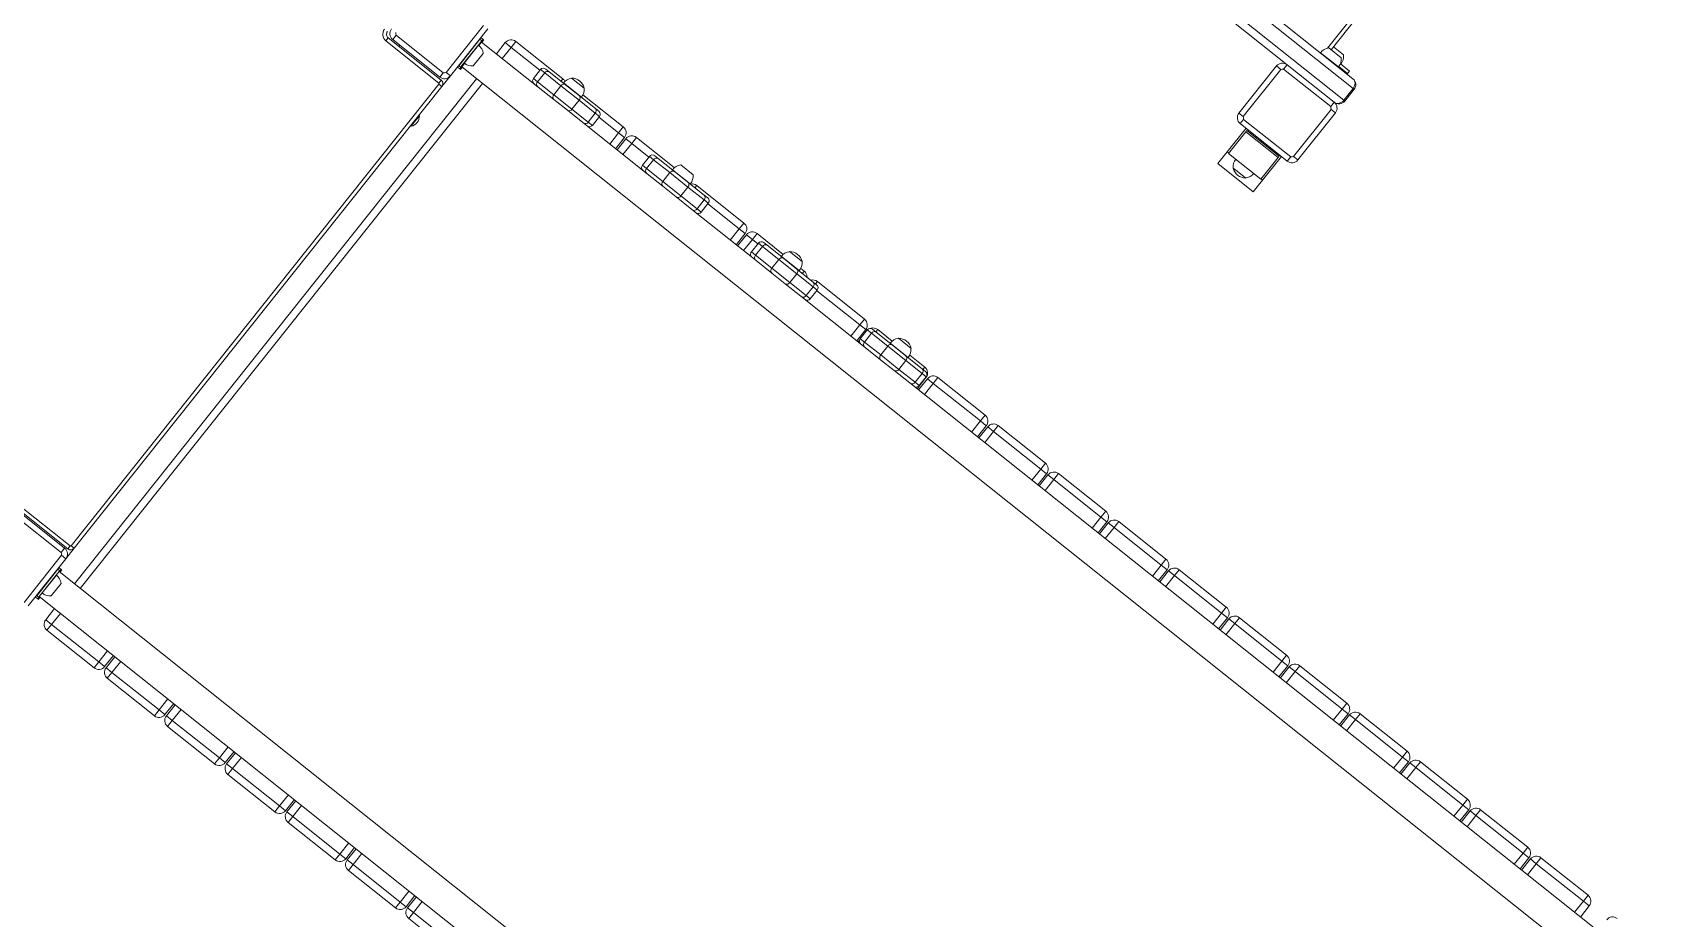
# Model space of a CAD drawing. Header units: millimetres. Extents: x -229914 to 856942, y -268655 to 87212.
# Drawn here: x -141625 to -139469, y 21420 to 22597 of the extents above; entities that cross this region are included whole.
import ezdxf

# ---------------------------------------------------------------- set-up
doc = ezdxf.new("R2010")
doc.units = ezdxf.units.MM

# ---------------------------------------------------------------- blocks, each defined once
blk = doc.blocks.new('Т912NEW')
at = {"color": 8, "linetype": 'Continuous', "lineweight": 15}
for p, q in [((-1200.7, -340.2), (-1200.7, 354.5)), ((-1140.7, -360.8), (-2074.3, -360.8)), ((-2074.3, -380.8), (-1140.7, -380.8)), ((-1969.7, -1008.7), (-1969.7, -1004.8)), ((-1742.5, -1004.8), (-1742.5, -1008.7)), ((-1560.1, -1008.7), (-1560.1, -1004.8)), ((-1537.7, -1004.8), (-1537.7, -1008.7)), ((-1435.3, -1004.8), (-1435.3, -1008.7)), ((-1355.3, -1008.7), (-1355.3, -1004.8)), ((-2049.7, -1014.8), (-2049.7, -1033.7)), ((-2000.8, -1014.8), (-2049.7, -1014.8)), ((-1867.3, -1014.8), (-1900.8, -1014.8)), ((-1867.3, -1033.7), (-1867.3, -1014.8)), ((-1844.9, -1014.8), (-1844.9, -1033.7)), ((-1815.8, -1014.8), (-1844.9, -1014.8)), ((-1662.5, -1014.8), (-1715.8, -1014.8)), ((-1662.5, -1033.7), (-1662.5, -1014.8)), ((-1640.1, -1014.8), (-1640.1, -1033.7)), ((-1630.8, -1014.8), (-1640.1, -1014.8)), ((-1457.7, -1014.8), (-1530.8, -1014.8)), ((-1457.7, -1033.7), (-1457.7, -1014.8)), ((-1345.8, -1014.8), (-1345.3, -1014.8)), ((-1332.9, -1014.8), (-1332.9, -1033.7)), ((-1252.9, -1033.7), (-1252.9, -1014.8)), ((-1230.5, -1014.8), (-1230.5, -1033.7)), ((-1150.5, -1033.7), (-1150.5, -1014.8)), ((-1128.1, -1014.8), (-1128.1, -1033.7)), ((-1048.1, -1033.7), (-1048.1, -1014.8)), ((-1025.7, -1014.8), (-1025.7, -1033.7)), ((-945.7, -1033.7), (-945.7, -1014.8)), ((-923.3, -1014.8), (-923.3, -1033.7)), ((-843.3, -1033.7), (-843.3, -1014.8)), ((-820.9, -1014.8), (-820.9, -1033.7)), ((-740.9, -1033.7), (-740.9, -1014.8)), ((-718.5, -1014.8), (-718.5, -1033.7)), ((-638.5, -1033.7), (-638.5, -1014.8)), ((-616.1, -1014.8), (-616.1, -1033.7)), ((-536.1, -1033.7), (-536.1, -1014.8)), ((-513.7, -1014.8), (-513.7, -1033.7)), ((-433.7, -1033.7), (-433.7, -1014.8)), ((-411.3, -1014.8), (-411.3, -1033.7)), ((-331.3, -1033.7), (-331.3, -1014.8)), ((-308.9, -1014.8), (-308.9, -1033.7)), ((-228.9, -1033.7), (-228.9, -1014.8)), ((-2088.8, -1053.8), (-2089.3, -1053.8)), ((-2088.8, -1055.8), (-2089.3, -1055.8)), ((-2084.8, -1036.3), (-2085.3, -1036.3)), ((-2084.8, -1073.3), (-2085.3, -1073.3)), ((-2049.7, -1076), (-2049.7, -1933.7)), ((-2088.8, -1953.8), (-2089.3, -1953.8)), ((-2088.8, -1955.8), (-2089.3, -1955.8)), ((-2049.7, -1976), (-2049.7, -1994.8)), ((-1969.7, -1994.8), (-1969.7, -1976)), ((-1947.3, -1976), (-1947.3, -1994.8)), ((-1867.3, -1994.8), (-1867.3, -1976)), ((-1844.9, -1976), (-1844.9, -1994.8)), ((-1764.9, -1994.8), (-1764.9, -1976)), ((-1742.5, -1976), (-1742.5, -1994.8)), ((-1662.5, -1994.8), (-1662.5, -1976)), ((-1640.1, -1976), (-1640.1, -1994.8)), ((-1560.1, -1994.8), (-1560.1, -1976)), ((-1537.7, -1976), (-1537.7, -1994.8)), ((-1457.7, -1994.8), (-1457.7, -1976)), ((-1435.3, -1976), (-1435.3, -1994.8))]:
    blk.add_line(p, q, dxfattribs=at)
at = {"color": 7, "linetype": 'Continuous', "lineweight": 15}
for p, q in [((-1195.7, 353.2), (-1195.7, -338.8)), ((-1178.5, -338.8), (-1199.5, -338.8)), ((-1178.5, -333.8), (-1195.7, -333.8)), ((-2074.3, -350.8), (-1149, -350.8)), ((-1173.8, -350.6), (-1204.2, -350.6)), ((-1204.1, -350.6), (-1204.1, -350.8)), ((-1173.8, -345.6), (-1174.4, -345.6)), ((-1174.3, -345.8), (-1159, -345.8)), ((-1173.8, -345.8), (-1173.8, -345.6)), ((-1173.8, -349.8), (-1159, -349.8)), ((-1173.8, -350.8), (-1173.8, -350.6)), ((-1159, -345.8), (-1159, -349.8)), ((-1159, -350.8), (-1159, -349.8)), ((-1140.7, -380.8), (-1140.7, -360.8)), ((-1139, -360.8), (-1140.7, -360.8)), ((-1139, -360.8), (-1139, -380.8)), ((-1139, -380.8), (-1140.7, -380.8)), ((-1229, -390.8), (-1366.7, -390.8)), ((-1231.7, -400.8), (-1239, -400.8)), ((-1239, -480.8), (-1239, -400.8)), ((-1231.7, -400.8), (-1231.7, -480.8)), ((-1229, -390.8), (-1229, -398.2)), ((-1229, -390.8), (-1149, -390.8)), ((-1149, -398.2), (-1229, -398.2)), ((-1149, -398.2), (-1149, -390.8)), ((-1146.3, -480.8), (-1146.3, -400.8)), ((-1139, -400.8), (-1146.3, -400.8)), ((-1139, -400.8), (-1139, -480.8)), ((-1239, -480.8), (-1231.7, -480.8)), ((-1229, -483.5), (-1149, -483.5)), ((-1229, -483.5), (-1229, -490.8)), ((-1149, -490.8), (-1229, -490.8)), ((-1219, -530.8), (-1219, -490.8)), ((-1216.5, -492.4), (-1161.5, -492.4)), ((-1216.5, -492.4), (-1216.5, -494.6)), ((-1216.5, -494.6), (-1161.5, -494.6)), ((-1216.5, -531.3), (-1216.5, -494.6)), ((-1161.5, -492.4), (-1161.5, -494.6)), ((-1161.5, -494.6), (-1161.5, -531.3)), ((-1159, -530.8), (-1159, -490.8)), ((-1149, -490.8), (-1149, -483.5)), ((-1146.3, -480.8), (-1139, -480.8)), ((-1219, -530.8), (-1216.5, -530.8)), ((-1219, -550.8), (-1219, -530.8)), ((-1161.5, -531.3), (-1216.5, -531.3)), ((-1161.5, -530.8), (-1159, -530.8)), ((-1159, -530.8), (-1159, -550.8)), ((-1159, -550.8), (-1219, -550.8)), ((-1199.7, -542.6), (-1199.7, -542.8)), ((-1199.7, -542.8), (-1199.5, -542.8)), ((-1199.5, -542.8), (-1194.8, -542.8)), ((-1194.8, -542.8), (-1178.5, -542.8)), ((-1178.5, -542.8), (-1178.2, -542.8)), ((-1178.2, -542.8), (-1178.2, -542.6)), ((-2049.7, -1004.8), (-2049.7, -1014.8)), ((-2049.7, -1004.8), (-1969.7, -1004.8)), ((-1995.8, -1008.7), (-1989.9, -1008.7)), ((-1989.9, -1008.7), (-1962.2, -1008.7)), ((-1965.9, -1008.5), (-1965.9, -1008.7)), ((-1935.6, -1008.5), (-1965.9, -1008.5)), ((-1962.2, -1008.7), (-1939.3, -1008.7)), ((-1961.5, -996.7), (-1961.5, -996.9)), ((-1940, -996.7), (-1961.5, -996.7)), ((-1940, -996.9), (-1940, -996.7)), ((-1939.3, -1008.7), (-1911.6, -1008.7)), ((-1935.8, -1004.8), (-1867.3, -1004.8)), ((-1935.6, -1008.7), (-1935.6, -1008.5)), ((-1911.6, -1008.7), (-1905.8, -1008.7)), ((-1867.3, -1014.8), (-1867.3, -1004.8)), ((-1844.9, -1004.8), (-1780.7, -1004.8)), ((-1844.9, -1004.8), (-1844.9, -1014.8)), ((-1810.8, -1008.7), (-1804.9, -1008.7)), ((-1804.9, -1008.7), (-1777.2, -1008.7)), ((-1780.9, -1008.5), (-1780.9, -1008.7)), ((-1750.6, -1008.5), (-1780.9, -1008.5)), ((-1777.2, -1008.7), (-1754.3, -1008.7)), ((-1755.3, -996.7), (-1776.3, -996.7)), ((-1754.3, -1008.7), (-1726.6, -1008.7)), ((-1750.6, -1008.7), (-1750.6, -1008.5)), ((-1742.5, -1004.8), (-1662.5, -1004.8)), ((-1726.6, -1008.7), (-1720.8, -1008.7)), ((-1662.5, -1014.8), (-1662.5, -1004.8)), ((-1640.1, -1004.8), (-1640.1, -1014.8)), ((-1640.1, -1004.8), (-1595.7, -1004.8)), ((-1625.8, -1008.7), (-1619.9, -1008.7)), ((-1619.9, -1008.7), (-1592.2, -1008.7)), ((-1595.9, -1008.5), (-1595.9, -1008.7)), ((-1565.6, -1008.5), (-1595.9, -1008.5)), ((-1592.2, -1008.7), (-1569.3, -1008.7)), ((-1591.5, -996.7), (-1591.5, -996.9)), ((-1570, -996.7), (-1591.5, -996.7)), ((-1570, -996.9), (-1570, -996.7)), ((-1569.3, -1008.7), (-1541.6, -1008.7)), ((-1565.8, -1004.8), (-1560.1, -1004.8)), ((-1565.6, -1008.7), (-1565.6, -1008.5)), ((-1541.6, -1008.7), (-1535.8, -1008.7)), ((-1537.7, -1004.8), (-1457.7, -1004.8)), ((-1457.7, -1014.8), (-1457.7, -1004.8)), ((-1440.8, -1008.7), (-1434.9, -1008.7)), ((-1435.3, -1004.8), (-1410.7, -1004.8)), ((-1434.9, -1008.7), (-1407.2, -1008.7)), ((-1410.9, -1008.5), (-1410.9, -1008.7)), ((-1380.6, -1008.5), (-1410.9, -1008.5)), ((-1407.2, -1008.7), (-1384.3, -1008.7)), ((-1406.5, -996.7), (-1406.5, -996.9)), ((-1385, -996.7), (-1406.5, -996.7)), ((-1385, -996.9), (-1385, -996.7)), ((-1384.3, -1008.7), (-1356.6, -1008.7)), ((-1380.8, -1004.8), (-1355.3, -1004.8)), ((-1380.6, -1008.7), (-1380.6, -1008.5)), ((-1356.6, -1008.7), (-1350.8, -1008.7)), ((-1332.9, -1004.8), (-1252.9, -1004.8)), ((-1332.9, -1004.8), (-1332.9, -1014.8)), ((-1252.9, -1014.8), (-1252.9, -1004.8)), ((-1230.5, -1004.8), (-1230.5, -1014.8)), ((-1230.5, -1004.8), (-1150.5, -1004.8)), ((-1150.5, -1014.8), (-1150.5, -1004.8)), ((-1128.1, -1004.8), (-1048.1, -1004.8)), ((-1128.1, -1004.8), (-1128.1, -1014.8)), ((-1048.1, -1014.8), (-1048.1, -1004.8)), ((-1025.7, -1004.8), (-1025.7, -1014.8)), ((-1025.7, -1004.8), (-945.7, -1004.8)), ((-945.7, -1014.8), (-945.7, -1004.8)), ((-923.3, -1004.8), (-843.3, -1004.8)), ((-923.3, -1004.8), (-923.3, -1014.8)), ((-843.3, -1014.8), (-843.3, -1004.8)), ((-820.9, -1004.8), (-740.9, -1004.8)), ((-820.9, -1004.8), (-820.9, -1014.8)), ((-740.9, -1014.8), (-740.9, -1004.8)), ((-718.5, -1004.8), (-638.5, -1004.8)), ((-718.5, -1004.8), (-718.5, -1014.8)), ((-638.5, -1014.8), (-638.5, -1004.8)), ((-616.1, -1004.8), (-536.1, -1004.8)), ((-616.1, -1004.8), (-616.1, -1014.8)), ((-536.1, -1014.8), (-536.1, -1004.8)), ((-513.7, -1004.8), (-433.7, -1004.8)), ((-513.7, -1004.8), (-513.7, -1014.8)), ((-433.7, -1014.8), (-433.7, -1004.8)), ((-411.3, -1004.8), (-411.3, -1014.8)), ((-411.3, -1004.8), (-331.3, -1004.8)), ((-331.3, -1014.8), (-331.3, -1004.8)), ((-308.9, -1004.8), (-228.9, -1004.8)), ((-308.9, -1004.8), (-308.9, -1014.8)), ((-228.9, -1014.8), (-228.9, -1004.8)), ((-2096.6, -1094.8), (-2096.6, -1014.8)), ((-2089.3, -1014.8), (-2089.3, -1094.8)), ((-2085.3, -1029.8), (-2089.3, -1029.8)), ((-2085.8, -1032.3), (-2088.8, -1032.3)), ((-2088.8, -1032.3), (-2088.8, -1077.3)), ((-2085.8, -1032.3), (-2085.8, -1077.3)), ((-2085.3, -1029.8), (-2085.3, -1039.6)), ((-2085.3, -1029.8), (-2084.3, -1029.8)), ((-2084.8, -1034.8), (-2085.3, -1034.8)), ((-1988.6, -1033.7), (-2084.8, -1033.7)), ((-2084.8, -1033.7), (-2084.8, -1039.6)), ((-2084.3, -1029.8), (-2084.3, -1033.7)), ((-2059.7, -1014.8), (-2049.7, -1014.8)), ((-2059.7, -1033.7), (-2059.7, -1014.8)), ((-1993.7, -1013.7), (-2000.8, -1013.7)), ((-2000.8, -1028.7), (-2000.8, -1013.7)), ((-2000.8, -1028.7), (-1993.7, -1028.7)), ((-1966.1, -1013.7), (-1993.7, -1013.7)), ((-1993.7, -1028.7), (-1993.7, -1013.7)), ((-1993.7, -1028.7), (-1966.1, -1028.7)), ((-1962.2, -1033.7), (-1988.6, -1033.7)), ((-1935.4, -1013.7), (-1966.1, -1013.7)), ((-1966.1, -1028.7), (-1966.1, -1013.7)), ((-1966.1, -1028.7), (-1935.4, -1028.7)), ((-1939.3, -1033.7), (-1962.2, -1033.7)), ((-1912.9, -1033.7), (-1939.3, -1033.7)), ((-1935.4, -1028.7), (-1935.4, -1013.7)), ((-1907.8, -1013.7), (-1935.4, -1013.7)), ((-1935.4, -1028.7), (-1907.8, -1028.7)), ((-1803.6, -1033.7), (-1912.9, -1033.7)), ((-1907.8, -1028.7), (-1907.8, -1013.7)), ((-1900.8, -1013.7), (-1907.8, -1013.7)), ((-1907.8, -1028.7), (-1900.8, -1028.7)), ((-1900.8, -1028.7), (-1900.8, -1013.7)), ((-1867.3, -1014.8), (-1857.3, -1014.8)), ((-1857.3, -1014.8), (-1857.3, -1033.7)), ((-1854.9, -1033.7), (-1854.9, -1014.8)), ((-1854.9, -1014.8), (-1844.9, -1014.8)), ((-1808.7, -1013.7), (-1815.8, -1013.7)), ((-1815.8, -1028.7), (-1815.8, -1013.7)), ((-1815.8, -1028.7), (-1808.7, -1028.7)), ((-1781.1, -1013.7), (-1808.7, -1013.7)), ((-1808.7, -1028.7), (-1808.7, -1013.7)), ((-1808.7, -1028.7), (-1781.1, -1028.7)), ((-1777.2, -1033.7), (-1803.6, -1033.7)), ((-1750.4, -1013.7), (-1781.1, -1013.7)), ((-1781.1, -1028.7), (-1781.1, -1013.7)), ((-1781.1, -1028.7), (-1750.4, -1028.7)), ((-1754.3, -1033.7), (-1777.2, -1033.7)), ((-1727.9, -1033.7), (-1754.3, -1033.7)), ((-1750.4, -1028.7), (-1750.4, -1013.7)), ((-1722.8, -1013.7), (-1750.4, -1013.7)), ((-1750.4, -1028.7), (-1722.8, -1028.7)), ((-1618.6, -1033.7), (-1727.9, -1033.7)), ((-1722.8, -1028.7), (-1722.8, -1013.7)), ((-1715.8, -1013.7), (-1722.8, -1013.7)), ((-1722.8, -1028.7), (-1715.8, -1028.7)), ((-1715.8, -1028.7), (-1715.8, -1013.7)), ((-1662.5, -1014.8), (-1652.5, -1014.8)), ((-1652.5, -1014.8), (-1652.5, -1033.7)), ((-1650.1, -1014.8), (-1640.1, -1014.8)), ((-1650.1, -1033.7), (-1650.1, -1014.8)), ((-1623.7, -1013.7), (-1630.8, -1013.7)), ((-1630.8, -1028.7), (-1630.8, -1013.7)), ((-1630.8, -1028.7), (-1623.7, -1028.7)), ((-1596.1, -1013.7), (-1623.7, -1013.7)), ((-1623.7, -1028.7), (-1623.7, -1013.7)), ((-1623.7, -1028.7), (-1596.1, -1028.7)), ((-1592.2, -1033.7), (-1618.6, -1033.7)), ((-1565.4, -1013.7), (-1596.1, -1013.7)), ((-1596.1, -1028.7), (-1596.1, -1013.7)), ((-1596.1, -1028.7), (-1565.4, -1028.7)), ((-1569.3, -1033.7), (-1592.2, -1033.7)), ((-1542.9, -1033.7), (-1569.3, -1033.7)), ((-1565.4, -1028.7), (-1565.4, -1013.7)), ((-1537.8, -1013.7), (-1565.4, -1013.7)), ((-1565.4, -1028.7), (-1537.8, -1028.7)), ((-1433.6, -1033.7), (-1542.9, -1033.7)), ((-1537.8, -1028.7), (-1537.8, -1013.7)), ((-1530.8, -1013.7), (-1537.8, -1013.7)), ((-1537.8, -1028.7), (-1530.8, -1028.7)), ((-1530.8, -1028.7), (-1530.8, -1013.7)), ((-1457.7, -1014.8), (-1447.7, -1014.8)), ((-1447.7, -1014.8), (-1447.7, -1033.7)), ((-1438.7, -1013.7), (-1445.8, -1013.7)), ((-1445.8, -1028.7), (-1445.8, -1013.7)), ((-1445.8, -1028.7), (-1438.7, -1028.7)), ((-1445.3, -1033.7), (-1445.3, -1030.9)), ((-1411.1, -1013.7), (-1438.7, -1013.7)), ((-1438.7, -1028.7), (-1438.7, -1013.7)), ((-1438.7, -1028.7), (-1411.1, -1028.7)), ((-1407.2, -1033.7), (-1433.6, -1033.7)), ((-1380.4, -1013.7), (-1411.1, -1013.7)), ((-1411.1, -1028.7), (-1411.1, -1013.7)), ((-1411.1, -1028.7), (-1380.4, -1028.7)), ((-1384.3, -1033.7), (-1407.2, -1033.7)), ((-1357.9, -1033.7), (-1384.3, -1033.7)), ((-1380.4, -1028.7), (-1380.4, -1013.7)), ((-1352.8, -1013.7), (-1380.4, -1013.7)), ((-1380.4, -1028.7), (-1352.8, -1028.7)), ((-192.8, -1033.7), (-1357.9, -1033.7)), ((-1352.8, -1028.7), (-1352.8, -1013.7)), ((-1345.8, -1013.7), (-1352.8, -1013.7)), ((-1352.8, -1028.7), (-1345.8, -1028.7)), ((-1345.8, -1028.7), (-1345.8, -1013.7)), ((-1345.3, -1014.8), (-1345.3, -1033.7)), ((-1342.9, -1014.8), (-1332.9, -1014.8)), ((-1342.9, -1033.7), (-1342.9, -1014.8)), ((-1252.9, -1014.8), (-1332.9, -1014.8)), ((-1252.9, -1014.8), (-1242.9, -1014.8)), ((-1242.9, -1014.8), (-1242.9, -1033.7)), ((-1240.5, -1014.8), (-1230.5, -1014.8)), ((-1240.5, -1033.7), (-1240.5, -1014.8)), ((-1150.5, -1014.8), (-1230.5, -1014.8)), ((-1150.5, -1014.8), (-1140.5, -1014.8)), ((-1140.5, -1014.8), (-1140.5, -1033.7)), ((-1138.1, -1014.8), (-1128.1, -1014.8)), ((-1138.1, -1033.7), (-1138.1, -1014.8)), ((-1048.1, -1014.8), (-1128.1, -1014.8)), ((-1048.1, -1014.8), (-1038.1, -1014.8)), ((-1038.1, -1014.8), (-1038.1, -1033.7)), ((-1035.7, -1014.8), (-1025.7, -1014.8)), ((-1035.7, -1033.7), (-1035.7, -1014.8)), ((-945.7, -1014.8), (-1025.7, -1014.8)), ((-945.7, -1014.8), (-935.7, -1014.8)), ((-935.7, -1014.8), (-935.7, -1033.7)), ((-933.3, -1033.7), (-933.3, -1014.8)), ((-933.3, -1014.8), (-923.3, -1014.8)), ((-843.3, -1014.8), (-923.3, -1014.8)), ((-843.3, -1014.8), (-833.3, -1014.8)), ((-833.3, -1014.8), (-833.3, -1033.7)), ((-830.9, -1014.8), (-820.9, -1014.8)), ((-830.9, -1033.7), (-830.9, -1014.8)), ((-740.9, -1014.8), (-820.9, -1014.8)), ((-740.9, -1014.8), (-730.9, -1014.8)), ((-730.9, -1014.8), (-730.9, -1033.7)), ((-728.5, -1033.7), (-728.5, -1014.8)), ((-728.5, -1014.8), (-718.5, -1014.8)), ((-638.5, -1014.8), (-718.5, -1014.8)), ((-638.5, -1014.8), (-628.5, -1014.8)), ((-628.5, -1014.8), (-628.5, -1033.7)), ((-626.1, -1033.7), (-626.1, -1014.8)), ((-626.1, -1014.8), (-616.1, -1014.8)), ((-536.1, -1014.8), (-616.1, -1014.8)), ((-536.1, -1014.8), (-526.1, -1014.8)), ((-526.1, -1014.8), (-526.1, -1033.7)), ((-523.7, -1014.8), (-513.7, -1014.8)), ((-523.7, -1033.7), (-523.7, -1014.8)), ((-433.7, -1014.8), (-513.7, -1014.8)), ((-433.7, -1014.8), (-423.7, -1014.8)), ((-423.7, -1014.8), (-423.7, -1033.7)), ((-421.3, -1014.8), (-411.3, -1014.8)), ((-421.3, -1033.7), (-421.3, -1014.8)), ((-331.3, -1014.8), (-411.3, -1014.8)), ((-331.3, -1014.8), (-321.3, -1014.8)), ((-321.3, -1014.8), (-321.3, -1033.7)), ((-318.9, -1033.7), (-318.9, -1014.8)), ((-318.9, -1014.8), (-308.9, -1014.8)), ((-228.9, -1014.8), (-308.9, -1014.8)), ((-228.9, -1014.8), (-218.9, -1014.8)), ((-218.9, -1014.8), (-218.9, -1033.7)), ((-2085.6, -1039.7), (-2085.8, -1039.7)), ((-2085.6, -1070), (-2085.6, -1039.6)), ((-2073.8, -1065.3), (-2073.8, -1044.3)), ((-2085.8, -1077.3), (-2088.8, -1077.3)), ((-2085.8, -1070), (-2085.6, -1070)), ((-2085.3, -1070), (-2085.3, -1079.8)), ((-2084.8, -1074.8), (-2085.3, -1074.8)), ((-2084.8, -1070), (-2084.8, -1076)), ((-2084.8, -1076), (-192.8, -1076)), ((-2084.3, -1076), (-2084.3, -1079.8)), ((-2059.7, -1933.7), (-2059.7, -1076)), ((-2179.3, -1097.5), (-2099.3, -1097.5)), ((-2179.3, -1097.5), (-2179.3, -1104.8)), ((-2099.3, -1104.8), (-2099.3, -1097.5)), ((-2096.6, -1094.8), (-2089.3, -1094.8)), ((-2085.3, -1079.8), (-2089.3, -1079.8)), ((-2089.3, -1112.8), (-2089.3, -1094.8)), ((-2084.3, -1079.8), (-2085.3, -1079.8)), ((-2185.3, -1106.8), (-2185.3, -1111.8)), ((-2185.3, -1106.8), (-2095.3, -1106.8)), ((-2095.3, -1111.8), (-2185.3, -1111.8)), ((-2099.3, -1104.8), (-2179.3, -1104.8)), ((-2167.3, -1104.8), (-2167.3, -1106.8)), ((-2095.3, -1106.8), (-2095.3, -1111.8)), ((-2089.3, -1112.8), (-2094.3, -1112.8)), ((-2094.3, -1896.8), (-2094.3, -1112.8)), ((-2089.3, -1112.8), (-2089.3, -1896.8)), ((-2088.5, -1161.8), (-2089.3, -1161.8)), ((-2088.5, -1161.8), (-2088.5, -1179.8)), ((-2089.3, -1179.8), (-2088.5, -1179.8)), ((-2089.3, -1896.8), (-2094.3, -1896.8)), ((-2089.3, -1914.8), (-2089.3, -1896.8)), ((-2185.3, -1897.8), (-2095.3, -1897.8)), ((-2095.3, -1902.8), (-2185.3, -1902.8)), ((-2179.3, -1904.8), (-2099.3, -1904.8)), ((-2099.3, -1912.2), (-2179.3, -1912.2)), ((-2099.3, -1912.2), (-2099.3, -1904.8)), ((-2096.6, -1994.8), (-2096.6, -1914.8)), ((-2089.3, -1914.8), (-2096.6, -1914.8)), ((-2095.3, -1897.8), (-2095.3, -1902.8)), ((-2089.3, -1914.8), (-2089.3, -1994.8)), ((-2085.3, -1929.8), (-2089.3, -1929.8)), ((-2088.8, -1977.3), (-2088.8, -1932.3)), ((-2088.8, -1932.3), (-2085.8, -1932.3)), ((-2085.8, -1933.7), (-2085.8, -1932.3)), ((-193.8, -1933.7), (-2085.8, -1933.7)), ((-2085.8, -1939.7), (-2085.8, -1933.7)), ((-2085.6, -1939.7), (-2085.8, -1939.7)), ((-2085.8, -1970), (-2085.8, -1939.7)), ((-2085.6, -1970), (-2085.6, -1939.6)), ((-2085.3, -1929.8), (-2085.3, -1933.7)), ((-2085.3, -1929.8), (-2084.3, -1929.8)), ((-2084.3, -1929.8), (-2084.3, -1933.7)), ((-2073.8, -1965.3), (-2073.8, -1944.3)), ((-2085.3, -1979.8), (-2089.3, -1979.8)), ((-2088.8, -1977.3), (-2085.8, -1977.3)), ((-2085.8, -1970), (-2085.6, -1970)), ((-2085.8, -1976), (-2085.8, -1970)), ((-2085.8, -1976), (-920.6, -1976)), ((-2085.8, -1977.3), (-2085.8, -1976)), ((-2085.3, -1976), (-2085.3, -1979.8)), ((-2084.3, -1979.8), (-2085.3, -1979.8)), ((-2084.3, -1976), (-2084.3, -1979.8)), ((-2059.7, -1994.8), (-2059.7, -1976)), ((-1959.7, -1976), (-1959.7, -1994.8)), ((-1957.3, -1994.8), (-1957.3, -1976)), ((-1857.3, -1976), (-1857.3, -1994.8)), ((-1854.9, -1994.8), (-1854.9, -1976)), ((-1754.9, -1976), (-1754.9, -1994.8)), ((-1752.5, -1994.8), (-1752.5, -1976)), ((-1652.5, -1976), (-1652.5, -1994.8)), ((-1650.1, -1994.8), (-1650.1, -1976)), ((-1550.1, -1976), (-1550.1, -1994.8)), ((-1547.7, -1994.8), (-1547.7, -1976)), ((-1447.7, -1976), (-1447.7, -1994.8)), ((-1445.3, -1994.8), (-1445.3, -1976)), ((-2059.7, -1994.8), (-2049.7, -1994.8)), ((-2049.7, -1994.8), (-1969.7, -1994.8)), ((-2049.7, -2004.8), (-2049.7, -1994.8)), ((-1969.7, -2004.8), (-2049.7, -2004.8)), ((-1969.7, -1994.8), (-1959.7, -1994.8)), ((-1969.7, -1994.8), (-1969.7, -2004.8)), ((-1957.3, -1994.8), (-1947.3, -1994.8)), ((-1947.3, -1994.8), (-1867.3, -1994.8)), ((-1947.3, -2004.8), (-1947.3, -1994.8)), ((-1867.3, -2004.8), (-1947.3, -2004.8)), ((-1867.3, -1994.8), (-1867.3, -2004.8)), ((-1867.3, -1994.8), (-1857.3, -1994.8)), ((-1854.9, -1994.8), (-1844.9, -1994.8)), ((-1844.9, -1994.8), (-1764.9, -1994.8)), ((-1844.9, -2004.8), (-1844.9, -1994.8)), ((-1764.9, -2004.8), (-1844.9, -2004.8)), ((-1764.9, -1994.8), (-1754.9, -1994.8)), ((-1764.9, -1994.8), (-1764.9, -2004.8)), ((-1752.5, -1994.8), (-1742.5, -1994.8)), ((-1742.5, -1994.8), (-1662.5, -1994.8)), ((-1742.5, -2004.8), (-1742.5, -1994.8)), ((-1662.5, -2004.8), (-1742.5, -2004.8)), ((-1662.5, -1994.8), (-1652.5, -1994.8)), ((-1662.5, -1994.8), (-1662.5, -2004.8)), ((-1650.1, -1994.8), (-1640.1, -1994.8)), ((-1640.1, -1994.8), (-1560.1, -1994.8)), ((-1640.1, -2004.8), (-1640.1, -1994.8)), ((-1560.1, -2004.8), (-1640.1, -2004.8)), ((-1560.1, -1994.8), (-1550.1, -1994.8)), ((-1560.1, -1994.8), (-1560.1, -2004.8)), ((-1547.7, -1994.8), (-1537.7, -1994.8)), ((-1537.7, -1994.8), (-1457.7, -1994.8)), ((-1537.7, -2004.8), (-1537.7, -1994.8)), ((-1457.7, -2004.8), (-1537.7, -2004.8)), ((-1457.7, -1994.8), (-1447.7, -1994.8)), ((-1457.7, -1994.8), (-1457.7, -2004.8)), ((-1445.3, -1994.8), (-1435.3, -1994.8)), ((-1435.3, -1994.8), (-1355.3, -1994.8)), ((-1435.3, -2004.8), (-1435.3, -1994.8)), ((-1355.3, -2004.8), (-1435.3, -2004.8))]:
    blk.add_line(p, q, dxfattribs=at)
at = {"color": 7, "linetype": 'Continuous', "lineweight": 15, "flags": 128}
for points in [[(-1140.7, -360.8), (-1140.8, -358.9), (-1141.3, -357), (-1142.1, -355.3), (-1143.1, -353.8), (-1144.4, -352.5), (-1145.8, -351.6), (-1147.4, -351), (-1149, -350.8)], [(-1149, -390.8), (-1147.4, -390.6), (-1145.8, -390.1), (-1144.4, -389.1), (-1143.1, -387.9), (-1142.1, -386.4), (-1141.3, -384.7), (-1140.8, -382.8), (-1140.7, -380.8)]]:
    blk.add_lwpolyline(points, dxfattribs=at)
at = {"color": 7, "linetype": 'Continuous', "lineweight": 15}
for centre, radius, start, end in [((-1189, -349.8), 15.2, 133.6736, 183.0153), ((-1189, -344.8), 15.2, 356.9847, 46.3264), ((-1189, -349.8), 15.2, 356.9847, 46.3264), ((-1149, -360.8), 10, 0, 90), ((-1149, -380.8), 10, 270, 0), ((-1229, -400.8), 10, 90, 180), ((-1194.1, -435.7), 51.3, 132.8848, 137.1152), ((-1149, -400.8), 10, 0, 90), ((-1183.9, -435.7), 51.3, 42.8848, 47.1152), ((-1229, -480.8), 10, 180, 270), ((-1194.2, -446), 51.2, 222.8803, 227.1197), ((-1183.8, -446), 51.2, 312.8803, 317.1197), ((-1149, -480.8), 10, 270, 0), ((-1189, -531.8), 15.2, 178.1389, 226.3264), ((-1189, -531.8), 15.2, 313.6736, 1.8611), ((-1189, -529), 17.5, 232.1, 270), ((-1189, -529), 17.5, 270, 307.9), ((-2049.7, -1014.8), 10, 90, 180), ((-1995.8, -1013.7), 5, 90, 180), ((-1989.2, -1013.2), 4.53, 98.5482, 186.5481), ((-1969.7, -1014.8), 10, 67.4352, 90), ((-1961.6, -1013.2), 4.53, 98.547, 186.5425), ((-1950.7, -1007.7), 15.2, 134.9558, 183.0153), ((-1950.8, -1010.5), 17.5, 52.1, 127.9), ((-1950.8, -1007.7), 15.2, 356.9847, 45.0442), ((-1939.9, -1013.2), 4.53, 353.4519, 81.4518), ((-1912.3, -1013.2), 4.53, 353.4644, 81.4462), ((-1905.8, -1013.7), 5, 0, 90), ((-1867.3, -1014.8), 10, 0, 90), ((-1844.9, -1014.8), 10, 90, 180), ((-1810.8, -1013.7), 5, 90, 180), ((-1804.2, -1013.2), 4.53, 98.5546, 186.5417), ((-1776.6, -1013.2), 4.53, 98.5538, 186.5356), ((-1765.7, -1007.7), 15.2, 133.6736, 183.0153), ((-1765.8, -1007.7), 15.2, 356.9847, 46.3264), ((-1754.9, -1013.2), 4.53, 353.4644, 81.4462), ((-1742.5, -1014.8), 10, 90, 142.0481), ((-1727.3, -1013.2), 4.53, 353.4644, 81.4462), ((-1720.8, -1013.7), 5, 0, 90), ((-1662.5, -1014.8), 10, 0, 90), ((-1640.1, -1014.8), 10, 90, 180), ((-1625.8, -1013.7), 5, 90, 180), ((-1619.2, -1013.2), 4.53, 98.547, 186.5425), ((-1591.6, -1013.2), 4.53, 98.5538, 186.5356), ((-1580.7, -1007.7), 15.2, 134.9558, 183.0153), ((-1580.8, -1010.5), 17.5, 52.1, 127.9), ((-1580.8, -1007.7), 15.2, 356.9847, 45.0442), ((-1569.9, -1013.2), 4.53, 353.4644, 81.4462), ((-1560.1, -1014.8), 10, 37.9519, 90), ((-1537.7, -1014.8), 10, 90, 142.0481), ((-1542.3, -1013.2), 4.53, 353.4644, 81.4462), ((-1535.8, -1013.7), 5, 0, 90), ((-1457.7, -1014.8), 10, 0, 90), ((-1440.8, -1013.7), 5, 90, 180), ((-1435.3, -1014.8), 10, 90, 149.6917), ((-1434.2, -1013.2), 4.53, 98.5538, 186.5356), ((-1406.6, -1013.2), 4.53, 98.5538, 186.5356), ((-1395.7, -1007.7), 15.2, 134.9558, 183.0153), ((-1395.8, -1010.5), 17.5, 52.1, 127.9), ((-1395.8, -1007.7), 15.2, 356.9847, 45.0442), ((-1384.9, -1013.2), 4.53, 353.4644, 81.4462), ((-1357.3, -1013.2), 4.53, 353.4644, 81.4462), ((-1355.3, -1014.8), 10, 0, 90), ((-1350.8, -1013.7), 5, 0, 90), ((-1332.9, -1014.8), 10, 90, 180), ((-1252.9, -1014.8), 10, 0, 90), ((-1230.5, -1014.8), 10, 90, 180), ((-1150.5, -1014.8), 10, 0, 90), ((-1128.1, -1014.8), 10, 90, 180), ((-1048.1, -1014.8), 10, 0, 90), ((-1025.7, -1014.8), 10, 90, 180), ((-945.7, -1014.8), 10, 0, 90), ((-923.3, -1014.8), 10, 90, 180), ((-843.3, -1014.8), 10, 0, 90), ((-820.9, -1014.8), 10, 90, 180), ((-740.9, -1014.8), 10, 0, 90), ((-718.5, -1014.8), 10, 90, 180), ((-638.5, -1014.8), 10, 0, 90), ((-616.1, -1014.8), 10, 90, 180), ((-536.1, -1014.8), 10, 0, 90), ((-513.7, -1014.8), 10, 90, 180), ((-433.7, -1014.8), 10, 0, 90), ((-411.3, -1014.8), 10, 90, 180), ((-331.3, -1014.8), 10, 0, 90), ((-308.9, -1014.8), 10, 90, 180), ((-228.9, -1014.8), 10, 0, 90), ((-179.3, -1014.8), 10, 90, 180), ((-1995.8, -1028.7), 5, 180, 270), ((-1989.2, -1029.2), 4.53, 173.4522, 261.4514), ((-1961.6, -1029.2), 4.53, 173.4579, 261.4527), ((-1939.9, -1029.2), 4.53, 278.5486, 6.5478), ((-1912.3, -1029.2), 4.53, 278.5542, 6.5353), ((-1905.8, -1028.7), 5, 270, 0), ((-1810.8, -1028.7), 5, 180, 270), ((-1804.2, -1029.2), 4.53, 173.4586, 261.445), ((-1776.6, -1029.2), 4.53, 173.4647, 261.4458), ((-1754.9, -1029.2), 4.53, 278.5542, 6.5353), ((-1727.3, -1029.2), 4.53, 278.5542, 6.5353), ((-1720.8, -1028.7), 5, 270, 0), ((-1625.8, -1028.7), 5, 180, 270), ((-1619.2, -1029.2), 4.53, 173.4579, 261.4527), ((-1591.6, -1029.2), 4.53, 173.4647, 261.4458), ((-1569.9, -1029.2), 4.53, 278.5542, 6.5353), ((-1542.3, -1029.2), 4.53, 278.5542, 6.5353), ((-1535.8, -1028.7), 5, 270, 0), ((-1440.8, -1028.7), 5, 180, 270), ((-1434.2, -1029.2), 4.53, 173.4647, 261.4458), ((-1406.6, -1029.2), 4.53, 173.4647, 261.4458), ((-1384.9, -1029.2), 4.53, 278.5542, 6.5353), ((-1357.3, -1029.2), 4.53, 278.5542, 6.5353), ((-1350.8, -1028.7), 5, 270, 0), ((-2084.8, -1054.8), 15.2, 43.6736, 93.0153), ((-2084.8, -1054.8), 15.2, 266.9847, 316.3264), ((-2179.3, -1094.8), 10, 180, 270), ((-2144.4, -1060), 51.2, 222.8842, 227.1171), ((-2134.1, -1060), 51.2, 312.8829, 317.1158), ((-2099.3, -1094.8), 10, 270, 0), ((-2185.3, -1100.8), 11, 180, 270), ((-2185.3, -1100.8), 6, 180, 270), ((-2095.3, -1112.8), 6, 0, 90), ((-2095.3, -1112.8), 1, 0, 90), ((-2099.3, -1170.8), 14, 319.9948, 40.0052), ((-2095.3, -1896.8), 1, 270, 0), ((-2095.3, -1896.8), 6, 270, 0), ((-2099.3, -1914.8), 10, 360, 90), ((-2134.1, -1949.7), 51.2, 42.8842, 47.1171), ((-2084.8, -1954.8), 15.2, 43.6736, 93.0153), ((-2084.8, -1954.8), 15.2, 266.9847, 316.3264), ((-2049.7, -1994.8), 10, 180, 270), ((-1969.7, -1994.8), 10, 270, 0), ((-1947.3, -1994.8), 10, 180, 270), ((-1867.3, -1994.8), 10, 270, 0), ((-1844.9, -1994.8), 10, 180, 270), ((-1764.9, -1994.8), 10, 270, 0), ((-1742.5, -1994.8), 10, 180, 270), ((-1662.5, -1994.8), 10, 270, 0), ((-1640.1, -1994.8), 10, 180, 270), ((-1560.1, -1994.8), 10, 270, 0), ((-1537.7, -1994.8), 10, 180, 270), ((-1457.7, -1994.8), 10, 270, 0), ((-1435.3, -1994.8), 10, 180, 270)]:
    blk.add_arc(centre, radius, start, end, dxfattribs=at)

msp = doc.modelspace()

# ---------------------------------------------------------------- block references
at = {"rotation": 321.4676820499667}
msp.add_blockref('Т912NEW', (-138753.82306, 22094.20638), dxfattribs=at)

doc.saveas('drawing.dxf')
